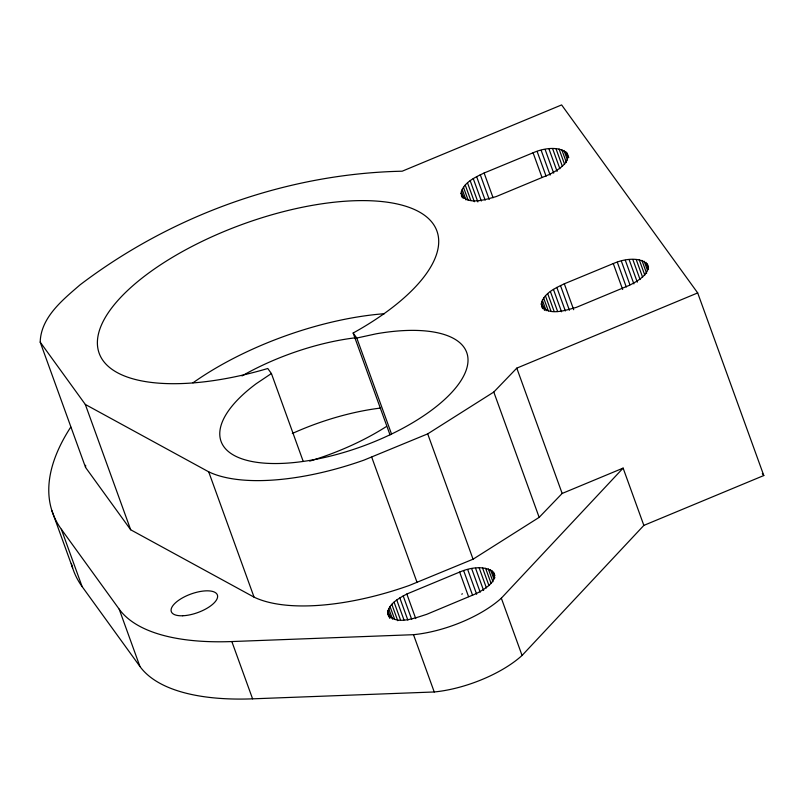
<?xml version="1.0" encoding="UTF-8"?>
<svg xmlns="http://www.w3.org/2000/svg" width="804" height="804" viewBox="0 0 804 804"><rect width="100%" height="100%" fill="white"/><g stroke="black" fill="none" stroke-linecap="round" stroke-linejoin="round"><path stroke-width="1.21" d="M643.853 525.394L623.12 468.109L562.157 493.455L539.162 517.364L473.064 559.192L409.377 585.433A164.137 66.24 -19.9 0 1 254.064 597.151L130.68 529.776L85.566 467.446L40.2 342.122C40.833 317.218 63.013 299.621 80.099 284.817C171.925 215.04 286.696 173.614 402.181 171.202L561.614 104.922L697.691 292.927L763.8 475.536L643.853 525.394L522.067 655.461A76.139 30.723 -19.9 0 1 434.24 691.973L252.587 698.837A254.979 102.892 -19.9 0 1 139.916 666.446L82.088 586.548A393.186 158.669 -19.9 0 1 71.375 563.433M85.566 467.446L85.616 465.275M387.639 612.517C389.297 603.09 399.226 598.196 406.844 594.015L459.647 572.066C487.777 559.805 512.801 575.704 475.486 593.945L426.663 614.356C416.05 617.613 393.397 626.859 387.639 612.517L389.759 618.356M461.074 193.231C463.295 182.448 475.154 177.352 484.119 173.011L533.082 152.78C561.202 140.519 586.237 156.418 548.911 174.659L496.108 196.608C485.887 199.372 466.3 206.326 461.074 193.231L462.782 197.945M541.263 304.012C543.494 293.229 555.353 288.144 564.307 283.802L613.271 263.571C641.391 251.3 666.426 267.209 629.1 285.44L576.297 307.389C566.076 310.153 546.489 317.108 541.263 304.012L542.971 308.726M461.848 594.317L462.28 593.674M70.752 427.085A393.186 158.669 -19.9 0 0 61.345 529.253L119.183 609.151A254.979 102.892 -19.9 0 0 231.843 641.552L413.507 634.688A76.139 30.723 -19.9 0 0 501.334 598.176L623.12 468.109M40.2 342.122L85.314 404.442L208.698 471.827A164.137 66.24 -19.9 0 0 364.011 460.109L427.698 433.869L493.797 392.04L516.791 368.131L697.691 292.927M271.41 373.528L256.265 383.669A130.62 52.712 -19.9 0 0 272.546 463.516A130.62 52.712 -19.9 0 0 456.31 387.116A130.62 52.712 -19.9 0 0 376.202 333.811L356.785 338.042L353.147 333.017A179.604 72.481 -19.9 0 0 377.95 201.191A179.604 72.481 -19.9 0 0 107.756 313.52A179.604 72.481 -19.9 0 0 267.772 368.503L271.41 373.528L303.188 461.325M762.333 473.506L763.8 475.536M647.26 263.662L648.537 267.199M645.964 262.335L648.516 269.4M644.175 261.24L647.582 270.657M641.924 260.395L646.617 273.35M639.25 259.823L644.798 275.139M636.205 259.521L642.597 277.199M632.828 259.511L640.084 279.541M629.19 259.792L637.301 282.174M625.351 260.345L633.884 283.902M621.371 261.169L629.904 284.727M617.321 262.245L626.276 286.988M613.271 263.571L622.658 289.49M567.071 152.881L568.77 157.594M565.765 151.544L567.905 157.433M563.976 150.448L567.393 159.875M561.735 149.604L566.418 162.569M559.061 149.031L564.599 164.348M556.006 148.74L562.408 166.408M552.639 148.73L559.885 168.76M549.001 149.001L557.102 171.393M545.162 149.554L553.685 173.121M541.182 150.388L550.137 175.121M537.132 151.464L546.087 176.207M533.082 152.78L542.037 177.523M564.307 283.802L573.694 309.721M560.468 285.52L569.423 310.264M556.82 287.4L565.353 310.967M553.443 289.41L561.544 311.791M550.388 291.51L557.634 311.54M547.705 293.671L554.107 311.339M545.444 295.842L550.991 311.158M543.645 298.003L548.338 310.967M542.328 300.113L546.167 310.716M541.534 302.123L544.519 310.374M541.524 305.751L542.378 308.103M484.119 173.011L493.073 197.754M480.269 174.729L489.224 199.472M476.631 176.619L485.164 200.176M473.254 178.619L481.355 201.01M470.199 180.719L477.867 201.925M467.516 182.88L474.34 201.734M465.255 185.061L470.802 200.377M463.456 187.221L468.139 200.176M462.139 189.322L465.978 199.925M461.345 191.342L463.898 198.407M461.335 194.96L462.179 197.322M516.791 368.131L562.157 493.455M493.797 392.04L539.162 517.364M493.636 572.167L494.912 575.674M492.339 570.83L494.882 577.845M501.334 598.176L522.067 655.461M490.551 569.734L493.937 579.091M488.299 568.89L492.952 581.754M485.626 568.317L491.133 583.523M482.581 568.026L488.932 585.563M479.214 568.016L486.4 587.895M427.698 433.869L473.064 559.192M475.576 568.287L483.616 590.508M471.727 568.85L480.199 592.226M467.747 569.674L476.641 594.216M463.697 570.75L472.591 595.302M459.647 572.066L468.541 596.618M356.785 338.042L391.528 434.029M353.147 333.017L390.01 434.853M371.709 457.144L417.075 582.468M406.844 594.015L415.728 618.567M403.196 595.905L411.668 619.281M413.507 634.688L434.24 691.973M399.819 597.905L407.859 620.125M396.764 600.005L403.96 619.884M394.081 602.166L400.432 619.703M391.819 604.347L397.749 620.708M390.02 606.507L394.674 619.361M388.714 608.608L392.523 619.13M387.91 610.628L390.453 617.643M387.9 614.246L388.744 616.588M208.698 471.827L254.064 597.151M231.843 641.552L252.587 698.837M85.314 404.442L130.68 529.776M119.183 609.151L139.916 666.446M61.345 529.253L82.088 586.548M51.878 510.61L72.621 567.895M292.304 433.487A133.886 54.029 -19.9 0 1 380.644 408.05M386.01 426.763A133.886 54.029 -19.9 0 1 309.711 461.094M241.974 375.93A133.886 54.029 -19.9 0 1 355.217 337.811M192.96 382.835A179.604 72.481 -19.9 0 1 384.443 313.711M182.689 615.764A24.492 9.879 -19.9 0 0 217.623 596.417A24.492 9.879 -19.9 0 0 182.749 597.734A24.492 9.879 -19.9 0 0 182.689 615.764"/></g></svg>
